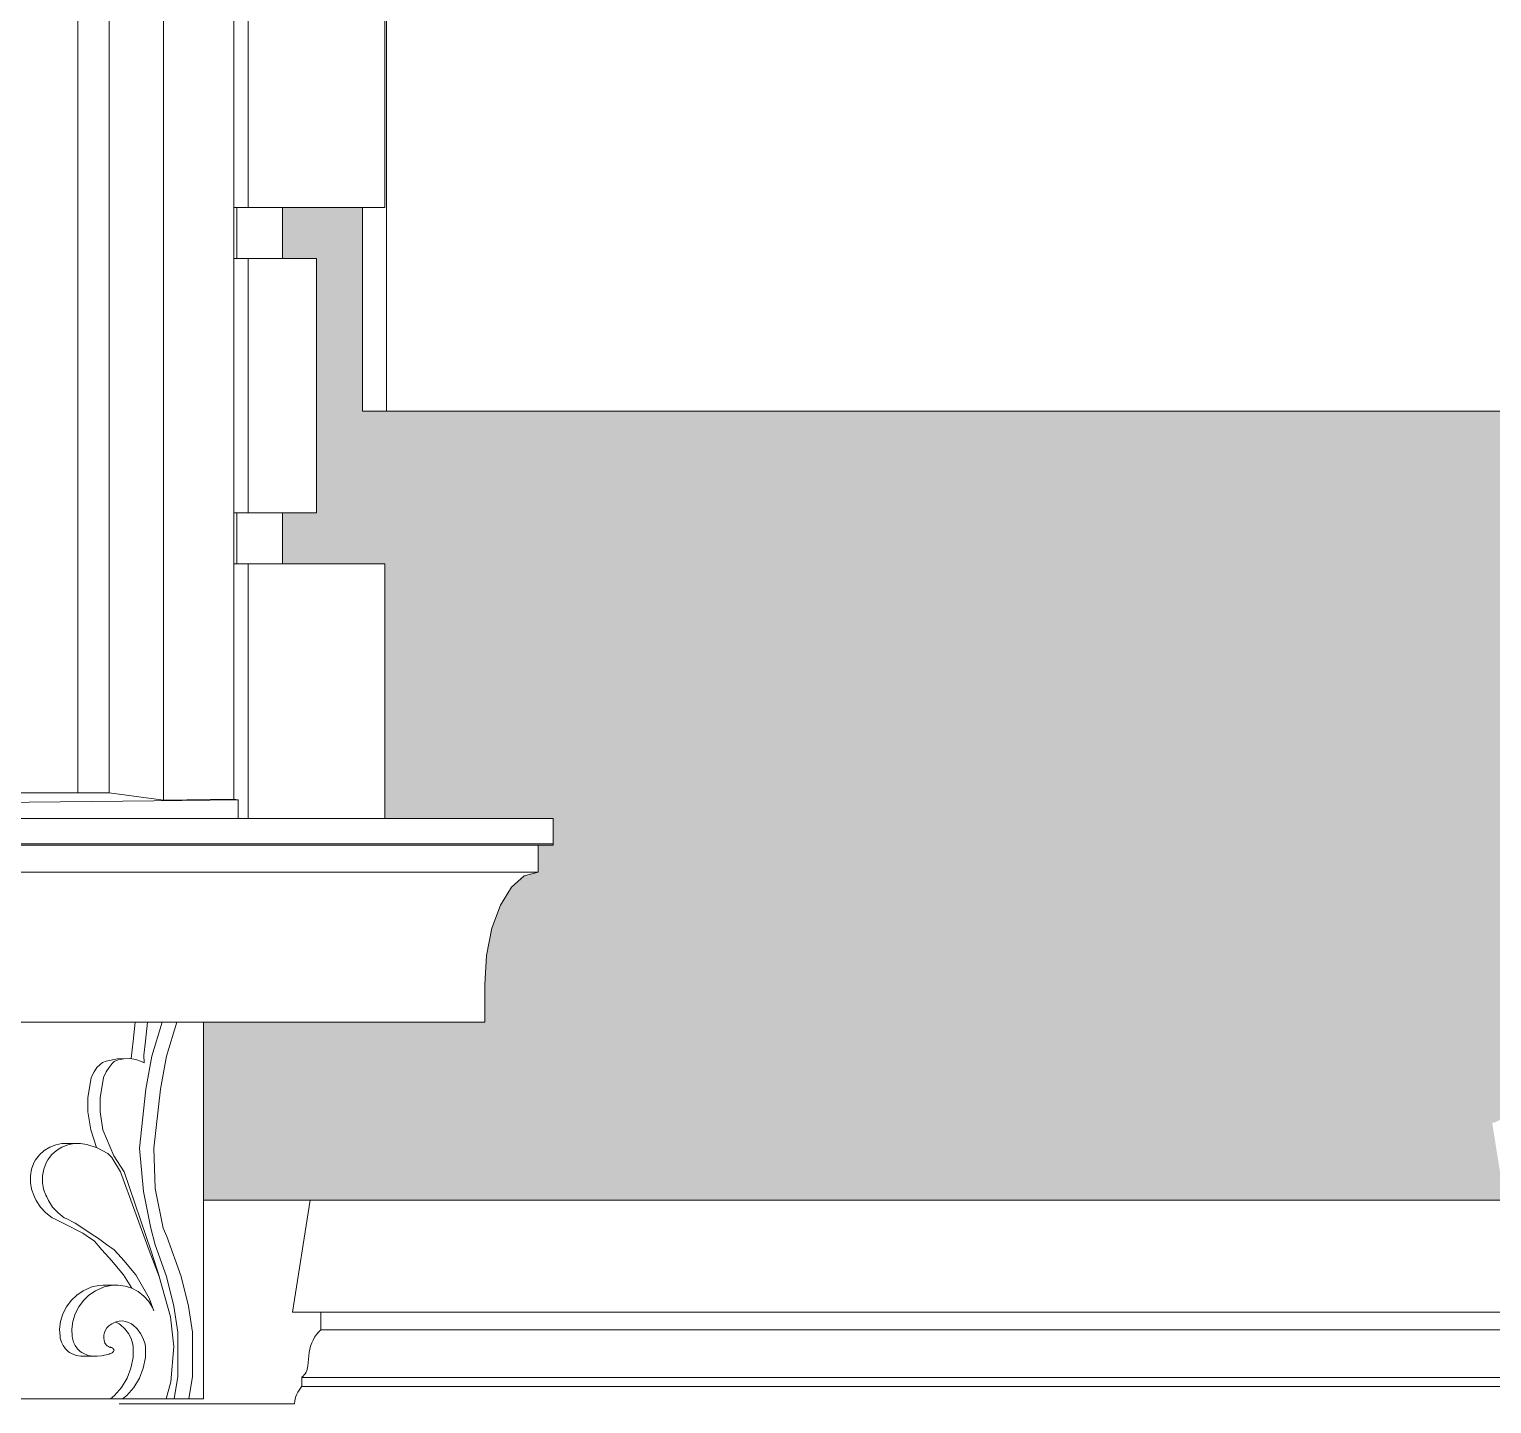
# Model space of a CAD drawing. Header units: millimetres. Extents: x 1177761 to 1329492, y 746793 to 827002.
# Drawn here: x 1195051 to 1196488, y 815000 to 816350 of the extents above; entities that cross this region are included whole.
import ezdxf

# ---------------------------------------------------------------- set-up
doc = ezdxf.new("R2010")
doc.units = ezdxf.units.MM
doc.layers.add('wall', color=5, linetype='Continuous', lineweight=30)

msp = doc.modelspace()

# ---------------------------------------------------------------- hatches: boundary and pattern name
at = {"layer": 'wall', "lineweight": 20, "ltscale": 2}
h = msp.add_hatch(dxfattribs=at)
h.set_pattern_fill('AR18', color=251, scale=20, style=0)
h.set_pattern_definition([(0, (-270908.16, 1431884.34), (100, 64), [192.5, -7.5]), (0, (-271008.16, 1431891.84), (100, 64), [192.5, -7.5]), (90, (-270908.16, 1431884.34), (-100, 64), [-71.5, 56.5]), (90, (-270915.66, 1431884.34), (-100, 64), [-71.5, 56.5])])
h.paths.add_polyline_path([(1192376.6, 815974.8), (1192363, 815974.8), (1192257.3, 815974.8), (1192159.7, 815974.8), (1192070.6, 815974.8), (1191990.3, 815974.8), (1191576, 815974.8), (1191576, 815874.8), (1191438.5, 815874.8), (1191438.5, 815824.8), (1191476, 815824.8), (1191476, 815574.8), (1191438.5, 815574.8), (1191438.5, 815524.8), (1191576, 815524.8), (1191576, 815239.8), (1191438.7, 815239.8), (1191438.7, 815199.9), (1192376.6, 815199.9)])
edge = h.paths.add_edge_path(flags=16)
edge.add_arc((1194215.6, 818089), 1839, 167.8904, 180, ccw=False)
edge.add_line((1192417.5, 818474.8), (1192309.7, 818474.8))
edge.add_line((1192309.7, 818474.8), (1192204.2, 818474.8))
edge.add_line((1192204.2, 818474.8), (1192106.8, 818474.8))
edge.add_line((1192106.8, 818474.8), (1192017.8, 818474.8))
edge.add_line((1192017.8, 818474.8), (1191937.7, 818474.8))
edge.add_line((1191937.7, 818474.8), (1191866.8, 818474.8))
edge.add_line((1191866.8, 818474.8), (1191805.4, 818474.8))
edge.add_line((1191805.4, 818474.8), (1191753.6, 818474.8))
edge.add_line((1191753.6, 818474.8), (1191711.8, 818474.8))
edge.add_line((1191711.8, 818474.8), (1191703.8, 818474.8))
edge.add_line((1191703.8, 818474.8), (1191326, 818474.8))
edge.add_line((1191326, 818474.8), (1191326, 818424.8))
edge.add_line((1191326, 818424.8), (1191576, 818424.8))
edge.add_line((1191576, 818424.8), (1191576, 818274.8))
edge.add_line((1191576, 818274.8), (1191438.5, 818274.8))
edge.add_line((1191438.5, 818274.8), (1191438.5, 818224.8))
edge.add_line((1191438.5, 818224.8), (1191476, 818224.8))
edge.add_line((1191476, 818224.8), (1191476, 817974.8))
edge.add_line((1191476, 817974.8), (1191438.5, 817974.8))
edge.add_line((1191438.5, 817974.8), (1191438.5, 817924.8))
edge.add_line((1191438.5, 817924.8), (1191576, 817924.8))
edge.add_line((1191576, 817924.8), (1191576, 817674.8))
edge.add_line((1191576, 817674.8), (1191438.5, 817674.8))
edge.add_line((1191438.5, 817674.8), (1191438.5, 817624.8))
edge.add_line((1191438.5, 817624.8), (1191476, 817624.8))
edge.add_line((1191476, 817624.8), (1191476, 817374.8))
edge.add_line((1191476, 817374.8), (1191438.5, 817374.8))
edge.add_line((1191438.5, 817374.8), (1191438.5, 817324.8))
edge.add_line((1191438.5, 817324.8), (1191576, 817324.8))
edge.add_line((1191576, 817324.8), (1191576, 817074.8))
edge.add_line((1191576, 817074.8), (1191438.5, 817074.8))
edge.add_line((1191438.5, 817074.8), (1191438.5, 817024.8))
edge.add_line((1191438.5, 817024.8), (1191476, 817024.8))
edge.add_line((1191476, 817024.8), (1191476, 816774.8))
edge.add_line((1191476, 816774.8), (1191438.5, 816774.8))
edge.add_line((1191438.5, 816774.8), (1191438.5, 816724.8))
edge.add_line((1191438.5, 816724.8), (1191576, 816724.8))
edge.add_line((1191576, 816724.8), (1191576, 816474.8))
edge.add_line((1191576, 816474.8), (1191438.5, 816474.8))
edge.add_line((1191438.5, 816474.8), (1191438.5, 816424.8))
edge.add_line((1191438.5, 816424.8), (1191476, 816424.8))
edge.add_line((1191476, 816424.8), (1191476, 816374.8))
edge.add_line((1191476, 816374.8), (1191990.3, 816374.8))
edge.add_line((1191990.3, 816374.8), (1192070.6, 816374.8))
edge.add_line((1192070.6, 816374.8), (1192159.7, 816374.8))
edge.add_line((1192159.7, 816374.8), (1192257.3, 816374.8))
edge.add_line((1192257.3, 816374.8), (1192363, 816374.8))
edge.add_line((1192363, 816374.8), (1192376.6, 816374.8))
edge.add_line((1192376.6, 816374.8), (1192376.6, 818089))
h.paths.add_polyline_path([(1196956.2, 815824.8), (1196993.7, 815824.8), (1196993.7, 815874.8), (1196856.2, 815874.8), (1196856.2, 815974.8), (1196530.1, 815974.8), (1196461.4, 815974.8), (1196383.4, 815974.8), (1196296.5, 815974.8), (1196201, 815974.8), (1196097.4, 815974.8), (1196054.6, 815974.8), (1196054.6, 815199.9), (1196500.1, 815199.9), (1196488, 815275.9), (1196489.6, 815275.9), (1196856.2, 815446.2), (1196856.2, 815524.8), (1196993.7, 815524.8), (1196993.7, 815574.8), (1196956.2, 815574.8)])
h.paths.add_polyline_path([(1196054.6, 815974.8), (1195986.1, 815974.8), (1195867.4, 815974.8), (1195742, 815974.8), (1195610.4, 815974.8), (1195473, 815974.8), (1195401.7, 815974.8), (1195378.2, 815974.8), (1195378.2, 816174.8), (1195299.4, 816174.8), (1195299.4, 816124.8), (1195333, 816124.8), (1195333, 815874.8), (1195299.4, 815874.8), (1195299.4, 815824.8), (1195400.1, 815824.8), (1195400.1, 815574.8), (1195420.4, 815574.8), (1195469.2, 815574.8), (1195517.5, 815574.8), (1195565.4, 815574.8), (1195565.4, 815548.5), (1195550.5, 815548.5), (1195550.5, 815522.2), (1195536.9, 815518.4), (1195524.3, 815507.4), (1195513.5, 815489.8), (1195505.2, 815466.9), (1195500, 815440.3), (1195498.2, 815411.7), (1195498.2, 815374.8), (1195221.7, 815374.8), (1195221.7, 815199.9), (1196054.6, 815199.9)])
h.paths.add_polyline_path([(1193032.2, 815824.8), (1193132.9, 815824.8), (1193132.9, 815874.8), (1193099.4, 815874.8), (1193099.4, 816124.8), (1193132.9, 816124.8), (1193132.9, 816174.8), (1193054.2, 816174.8), (1193054.2, 815974.8), (1193030.7, 815974.8), (1192995.7, 815974.8), (1192856.9, 815974.8), (1192723.7, 815974.8), (1192596.6, 815974.8), (1192476.2, 815974.8), (1192376.6, 815974.8), (1192376.6, 815799.8), (1192379, 815799.8), (1192379, 815574.8), (1192376.6, 815574.8), (1192376.6, 815199.9), (1193210.6, 815199.9), (1193210.6, 815374.8), (1192933.9, 815374.8), (1192933.9, 815411.7), (1192932.1, 815440.3), (1192926.9, 815466.9), (1192918.6, 815489.8), (1192907.8, 815507.4), (1192895.2, 815518.4), (1192881.7, 815522.2), (1192881.7, 815522.2), (1192881.7, 815548.5), (1192866.8, 815548.5), (1192866.8, 815574.8), (1192914.6, 815574.8), (1192963, 815574.8), (1193011.8, 815574.8), (1193032.2, 815574.8)])
h.paths.add_polyline_path([(1191666.2, 815974.8), (1192314.3, 815974.8)], flags=16)
h.paths.add_polyline_path([(1191680.3, 818182.3), (1192334, 818182.3), (1192334, 818433.3), (1191680.3, 818433.3)], flags=0)
h.paths.add_polyline_path([(1191665.9, 816615.4), (1192333.4, 816615.4), (1192333.4, 816862.7), (1191665.9, 816862.7)], flags=0)
h.paths.add_polyline_path([(1191476.4, 816374.8), (1193032.2, 816374.8), (1193032.2, 816424.8), (1193132.9, 816424.8), (1193132.9, 816474.8), (1193099.4, 816474.8), (1193099.4, 816724.8), (1193132.9, 816724.8), (1193132.9, 816774.8), (1193032.2, 816774.8), (1193032.2, 817024.8), (1193132.9, 817024.8), (1193132.9, 817074.8), (1193099.4, 817074.8), (1193099.4, 817324.8), (1193132.9, 817324.8), (1193132.9, 817374.8), (1193032.2, 817374.8), (1193032.2, 817624.8), (1193132.9, 817624.8), (1193132.9, 817674.8), (1193099.4, 817674.8), (1193099.4, 817924.8), (1193132.9, 817924.8), (1193132.9, 817974.8), (1193032.2, 817974.8), (1193032.2, 818224.8), (1193132.9, 818224.8), (1193132.9, 818274.8), (1193099.4, 818274.8), (1193099.4, 818424.8), (1193166.6, 818424.8), (1193180.9, 818424.8), (1193180.9, 818449.8), (1193263.3, 818449.8), (1193429.9, 818449.8), (1193600.4, 818449.8), (1193774.1, 818449.8), (1193950, 818449.8), (1194127.3, 818449.8), (1194293, 818449.8), (1194305, 818449.8), (1194482.3, 818449.8), (1194658.3, 818449.8), (1194831.9, 818449.8), (1195002.5, 818449.8), (1195169, 818449.8), (1195251.5, 818449.8), (1195251.5, 818424.8), (1195265.8, 818424.8), (1195333, 818424.8), (1195333, 818274.8), (1195299.4, 818274.8), (1195299.4, 818224.8), (1195400.1, 818224.8), (1195400.1, 817974.8), (1195299.4, 817974.8), (1195299.4, 817924.8), (1195333, 817924.8), (1195333, 817674.8), (1195299.4, 817674.8), (1195299.4, 817624.8), (1195400.1, 817624.8), (1195400.1, 817374.8), (1195299.4, 817374.8), (1195299.4, 817324.8), (1195333, 817324.8), (1195333, 817074.8), (1195299.4, 817074.8), (1195299.4, 817024.8), (1195400.1, 817024.8), (1195400.1, 816774.8), (1195299.4, 816774.8), (1195299.4, 816724.8), (1195333, 816724.8), (1195333, 816474.8), (1195299.4, 816474.8), (1195299.4, 816424.8), (1195400.1, 816424.8), (1195400.1, 816374.8), (1195473, 816374.8), (1195610.4, 816374.8), (1195742, 816374.8), (1195867.4, 816374.8), (1195986.1, 816374.8), (1196097.4, 816374.8), (1196201, 816374.8), (1196296.5, 816374.8), (1196383.4, 816374.8), (1196461.4, 816374.8), (1196530.1, 816374.8), (1196956.2, 816374.8), (1196956.2, 816424.8), (1196993.7, 816424.8), (1196993.7, 816474.8), (1196856.2, 816474.8), (1196856.2, 816724.8), (1196993.7, 816724.8), (1196993.7, 816774.8), (1196956.2, 816774.8), (1196956.2, 817024.8), (1196993.7, 817024.8), (1196993.7, 817074.8), (1196856.2, 817074.8), (1196856.2, 817324.8), (1196993.7, 817324.8), (1196993.7, 817374.8), (1196956.2, 817374.8), (1196956.2, 817624.8), (1196993.7, 817624.8), (1196993.7, 817674.8), (1196856.2, 817674.8), (1196856.2, 817924.8), (1196993.7, 817924.8), (1196993.7, 817974.8), (1196956.2, 817974.8), (1196956.2, 818224.8), (1196993.7, 818224.8), (1196993.7, 818274.8), (1196856.2, 818274.8), (1196856.2, 818424.8), (1197106.2, 818424.8), (1197106.2, 818474.8), (1195146.6, 818474.8), (1194992.8, 818474.8), (1194835.8, 818474.8), (1194676.3, 818474.8), (1194515, 818474.8), (1194352.4, 818474.8), (1194189.3, 818474.8), (1194026.4, 818474.8), (1193864.2, 818474.8), (1193703.4, 818474.8), (1193544.6, 818474.8), (1193388.6, 818474.8), (1193235.9, 818474.8), (1193087.2, 818474.8), (1192943, 818474.8), (1192803.9, 818474.8), (1192670.5, 818474.8), (1192543.3, 818474.8), (1192422.9, 818474.8), (1192309.7, 818474.8), (1192204.2, 818474.8), (1192106.8, 818474.8), (1192017.8, 818474.8), (1191937.7, 818474.8), (1191866.8, 818474.8), (1191805.4, 818474.8), (1191753.6, 818474.8), (1191711.8, 818474.8), (1191703.8, 818474.8), (1191326, 818474.8), (1191326, 818424.8), (1191576, 818424.8), (1191576, 818274.8), (1191438.5, 818274.8), (1191438.5, 818224.8), (1191476, 818224.8), (1191476, 817974.8), (1191438.5, 817974.8), (1191438.5, 817924.8), (1191576, 817924.8), (1191576, 817674.8), (1191438.5, 817674.8), (1191438.5, 817624.8), (1191476, 817624.8), (1191476, 817374.8), (1191438.5, 817374.8), (1191438.5, 817324.8), (1191576, 817324.8), (1191576, 817074.8), (1191438.5, 817074.8), (1191438.5, 817024.8), (1191476, 817024.8), (1191476, 816774.8), (1191438.5, 816774.8), (1191438.5, 816724.8), (1191576, 816724.8), (1191576, 816474.8), (1191438.5, 816474.8), (1191438.5, 816424.8), (1191476, 816424.8), (1191476, 816174.8)])

# ---------------------------------------------------------------- linework, layer by layer
at = {"layer": 'wall', "color": 250, "lineweight": 20, "ltscale": 50}
for p, q in [((1195251.5, 818449.8), (1195251.5, 815593.6)), ((1195129.2, 818374.8), (1195129.2, 815599.8)), ((1195182.7, 815592.7), (1195182.7, 818374.8)), ((1195098.5, 818349.8), (1195098.5, 815599.8)), ((1195265.8, 816174.8), (1195265.8, 816424.8)), ((1195400.1, 816174.8), (1195400.1, 816424.8)), ((1195401.7, 816374.8), (1195401.7, 815974.8)), ((1195254.7, 816174.8), (1195251.5, 816174.8)), ((1195299.4, 816174.8), (1195254.7, 816174.8)), ((1195254.7, 816124.8), (1195254.7, 816174.8)), ((1195265.8, 816174.8), (1195254.7, 816174.8)), ((1195400.1, 816174.8), (1195265.8, 816174.8)), ((1195299.4, 816124.8), (1195299.4, 816174.8)), ((1195378.2, 816174.8), (1195378.2, 815974.8)), ((1195265.8, 816124.8), (1195251.5, 816124.8)), ((1195333, 816124.8), (1195265.8, 816124.8)), ((1195265.8, 815874.8), (1195265.8, 816124.8)), ((1195333, 815874.8), (1195333, 816124.8)), ((1195401.7, 815974.8), (1195378.2, 815974.8)), ((1195401.7, 815974.8), (1195473, 815974.8)), ((1195473, 815974.8), (1195610.4, 815974.8)), ((1195610.4, 815974.8), (1195742, 815974.8)), ((1195742, 815974.8), (1195867.4, 815974.8)), ((1195867.4, 815974.8), (1195986.1, 815974.8)), ((1195986.1, 815974.8), (1196097.4, 815974.8)), ((1196097.4, 815974.8), (1196201, 815974.8)), ((1196201, 815974.8), (1196296.5, 815974.8)), ((1196296.5, 815974.8), (1196383.4, 815974.8)), ((1196383.4, 815974.8), (1196461.4, 815974.8)), ((1196461.4, 815974.8), (1196530.1, 815974.8)), ((1195265.8, 815874.8), (1195251.5, 815874.8)), ((1195254.7, 815824.8), (1195254.7, 815874.8)), ((1195333, 815874.8), (1195265.8, 815874.8)), ((1195299.4, 815824.8), (1195299.4, 815874.8)), ((1195254.7, 815824.8), (1195251.5, 815824.8)), ((1195265.8, 815824.8), (1195254.7, 815824.8)), ((1195400.1, 815824.8), (1195265.8, 815824.8)), ((1195265.8, 815574.8), (1195265.8, 815824.8)), ((1195400.1, 815574.8), (1195400.1, 815824.8)), ((1195098.5, 815599.8), (1194293, 815599.8)), ((1195098.5, 815599.8), (1195129.2, 815599.8)), ((1195129.2, 815599.8), (1195175.3, 815593.7)), ((1195173.2, 815592), (1195005.9, 815590.5)), ((1195256, 815593.1), (1195173.2, 815592)), ((1195175.3, 815593.7), (1195182.7, 815592.7)), ((1195182.7, 815592.7), (1195251.5, 815593.6)), ((1195251.5, 815593.6), (1195256, 815593.1)), ((1195256, 815574.8), (1195256, 815593.1)), ((1194914.9, 815574.8), (1195077.5, 815574.8)), ((1195067.8, 815574.8), (1195016, 815574.8)), ((1195119.2, 815574.8), (1195067.8, 815574.8)), ((1195077.5, 815574.8), (1195236.9, 815574.8)), ((1195170.3, 815574.8), (1195119.2, 815574.8)), ((1195221.1, 815574.8), (1195170.3, 815574.8)), ((1195271.5, 815574.8), (1195221.1, 815574.8)), ((1195236.9, 815574.8), (1195392.8, 815574.8)), ((1195321.5, 815574.8), (1195271.5, 815574.8)), ((1195371.2, 815574.8), (1195321.5, 815574.8)), ((1195420.4, 815574.8), (1195371.2, 815574.8)), ((1195392.8, 815574.8), (1195544.6, 815574.8)), ((1195469.2, 815574.8), (1195420.4, 815574.8)), ((1195517.5, 815574.8), (1195469.2, 815574.8)), ((1195565.4, 815574.8), (1195517.5, 815574.8)), ((1195544.6, 815574.8), (1195565.4, 815574.8)), ((1195565.4, 815574.8), (1195565.4, 815548.5)), ((1194914.9, 815549.8), (1195077.5, 815549.8)), ((1195067.8, 815548.5), (1195016, 815548.5)), ((1195119.2, 815548.5), (1195067.8, 815548.5)), ((1195077.5, 815549.8), (1195236.9, 815549.8)), ((1195170.3, 815548.5), (1195119.2, 815548.5)), ((1195221.1, 815548.5), (1195170.3, 815548.5)), ((1195271.5, 815548.5), (1195221.1, 815548.5)), ((1195236.9, 815549.8), (1195392.8, 815549.8)), ((1195321.5, 815548.5), (1195271.5, 815548.5)), ((1195371.2, 815548.5), (1195321.5, 815548.5)), ((1195420.4, 815548.5), (1195371.2, 815548.5)), ((1195392.8, 815549.8), (1195544.6, 815549.8)), ((1195469.2, 815548.5), (1195420.4, 815548.5)), ((1195517.5, 815548.5), (1195469.2, 815548.5)), ((1195565.4, 815548.5), (1195517.5, 815548.5)), ((1195544.6, 815549.8), (1195565.4, 815549.8)), ((1195550.5, 815548.5), (1195550.5, 815522.2)), ((1195550.5, 815522.2), (1192881.7, 815522.2)), ((1195058.3, 815522.2), (1195007.2, 815522.2)), ((1195109.2, 815522.2), (1195058.3, 815522.2)), ((1195159.8, 815522.2), (1195109.2, 815522.2)), ((1195210, 815522.2), (1195159.8, 815522.2)), ((1195259.8, 815522.2), (1195210, 815522.2)), ((1195309.3, 815522.2), (1195259.8, 815522.2)), ((1195358.4, 815522.2), (1195309.3, 815522.2)), ((1195407.1, 815522.2), (1195358.4, 815522.2)), ((1195455.3, 815522.2), (1195407.1, 815522.2)), ((1195503.1, 815522.2), (1195455.3, 815522.2)), ((1195550.5, 815522.2), (1195503.1, 815522.2)), ((1195536.9, 815518.4), (1195524.3, 815507.4)), ((1195536.9, 815518.4), (1195524.3, 815507.4)), ((1195550.5, 815522.2), (1195536.9, 815518.4)), ((1195550.5, 815522.2), (1195536.9, 815518.4)), ((1195524.3, 815507.4), (1195513.5, 815489.8)), ((1195524.3, 815507.4), (1195513.5, 815489.8)), ((1195513.5, 815489.8), (1195505.2, 815466.9)), ((1195505.2, 815466.9), (1195500, 815440.3)), ((1195500, 815440.3), (1195498.2, 815411.7)), ((1195498.2, 815411.7), (1195498.2, 815374.8)), ((1195498.2, 815374.8), (1192933.9, 815374.8)), ((1195154.8, 815374.8), (1195152.8, 815356.2)), ((1195166.8, 815374.8), (1195164.8, 815356.2)), ((1195181.1, 815374.8), (1195171.1, 815341.3)), ((1195195.5, 815374.8), (1195185.5, 815341.3)), ((1195221.7, 815004.9), (1195221.7, 815374.8)), ((1195152.8, 815356.2), (1195150.8, 815339)), ((1195164.8, 815356.2), (1195163.2, 815342.2)), ((1195126.3, 815336.6), (1195137.5, 815338.9)), ((1195137.9, 815337.7), (1195134.1, 815336.1)), ((1195137.5, 815338.9), (1195149.6, 815339)), ((1195143.7, 815338.9), (1195137.9, 815337.7)), ((1195149.6, 815339), (1195143.7, 815338.9)), ((1195155.4, 815338.1), (1195149.6, 815339)), ((1195161, 815336.2), (1195155.4, 815338.1)), ((1195163.2, 815342.2), (1195163.6, 815334.7)), ((1195171.1, 815341.3), (1195165.2, 815308.8)), ((1195185.5, 815341.3), (1195179.6, 815308.8)), ((1195114.3, 815326), (1195111.5, 815320.5)), ((1195117.2, 815330.2), (1195114.3, 815326)), ((1195120.2, 815333.3), (1195117.2, 815330.2)), ((1195122.6, 815335.1), (1195120.2, 815333.3)), ((1195126.3, 815336.6), (1195122.6, 815335.1)), ((1195126.3, 815326), (1195123.5, 815320.5)), ((1195129.2, 815330.2), (1195126.3, 815326)), ((1195132.2, 815334.3), (1195129.2, 815330.2)), ((1195134.1, 815336.1), (1195132.2, 815334.3)), ((1195163.6, 815334.7), (1195161, 815336.2)), ((1195111.5, 815320.5), (1195108.2, 815300.6)), ((1195123.5, 815320.5), (1195120.2, 815300.6)), ((1195165.2, 815308.8), (1195158.8, 815251.1)), ((1195179.6, 815308.8), (1195173.2, 815251.1)), ((1195108.2, 815300.6), (1195108.2, 815286.7)), ((1195120.2, 815300.6), (1195120.2, 815286.7)), ((1195108.2, 815286.7), (1195111, 815269)), ((1195120.2, 815286.7), (1195123, 815269)), ((1195111, 815269), (1195116.6, 815251.6)), ((1195123, 815269), (1195133.9, 815243.6)), ((1195070.8, 815252.1), (1195065.4, 815248.8)), ((1195076.7, 815254.4), (1195070.8, 815252.1)), ((1195082.8, 815255.6), (1195076.7, 815254.4)), ((1195082.8, 815252.1), (1195077.4, 815248.8)), ((1195098, 815255.6), (1195082.8, 815255.6)), ((1195088.7, 815254.4), (1195082.8, 815252.1)), ((1195086.3, 815255.7), (1195089.1, 815255.7)), ((1195094.8, 815255.6), (1195088.7, 815254.4)), ((1195101.1, 815255.7), (1195094.8, 815255.6)), ((1195098.3, 815255.7), (1195101.1, 815255.7)), ((1195107.3, 815254.6), (1195101.1, 815255.7)), ((1195110.3, 815253.6), (1195107.3, 815254.6)), ((1195116.6, 815251.7), (1195110.3, 815253.6)), ((1195127.8, 815245.9), (1195116.6, 815251.7)), ((1195158.8, 815251.1), (1195162.8, 815208.6)), ((1195173.2, 815251.1), (1195174.4, 815211.4)), ((1195055.2, 815236.6), (1195053, 815230.5)), ((1195056.8, 815239.5), (1195055.2, 815236.6)), ((1195060.6, 815244.5), (1195056.8, 815239.5)), ((1195065.4, 815248.8), (1195060.6, 815244.5)), ((1195067.2, 815236.6), (1195065, 815230.5)), ((1195068.8, 815239.5), (1195067.2, 815236.6)), ((1195072.6, 815244.5), (1195068.8, 815239.5)), ((1195077.4, 815248.8), (1195072.6, 815244.5)), ((1195131.8, 815242), (1195127.8, 815245.9)), ((1195131.8, 815242), (1195140.3, 815227.8)), ((1195133.9, 815243.6), (1195143.9, 815227.8)), ((1195053, 815230.5), (1195051.8, 815224)), ((1195051.8, 815224), (1195051.8, 815217.4)), ((1195065, 815230.5), (1195063.8, 815224)), ((1195063.8, 815224), (1195063.8, 815217.4)), ((1195140.3, 815227.8), (1195168.4, 815150.4)), ((1195143.9, 815227.8), (1195170.4, 815149.8)), ((1195051.8, 815217.4), (1195052.8, 815210.9)), ((1195052.8, 815210.9), (1195055, 815204.7)), ((1195063.8, 815217.4), (1195064.8, 815210.9)), ((1195064.8, 815210.9), (1195067, 815204.7)), ((1195162.8, 815208.6), (1195170, 815172.6)), ((1195174.4, 815211.4), (1195182.2, 815172.6)), ((1195055, 815204.7), (1195055.9, 815203.1)), ((1195055.9, 815203.1), (1195057.4, 815199.5)), ((1195057.4, 815199.5), (1195061.6, 815193)), ((1195067, 815204.7), (1195067.9, 815203.1)), ((1195067.9, 815203.1), (1195069.4, 815199.5)), ((1195069.4, 815199.5), (1195073.6, 815193)), ((1195061.6, 815193), (1195066.9, 815187.4)), ((1195066.9, 815187.4), (1195073, 815182.7)), ((1195073, 815182.7), (1195074.9, 815181.8)), ((1195073.6, 815193), (1195078.9, 815187.4)), ((1195074.9, 815181.8), (1195083.9, 815177.5)), ((1195078.9, 815187.4), (1195085, 815182.7)), ((1195085, 815182.7), (1195086.9, 815181.8)), ((1195086.9, 815181.8), (1195095.9, 815177.5)), ((1195083.9, 815177.5), (1195103.2, 815167.6)), ((1195095.9, 815177.5), (1195115.2, 815164.6)), ((1195103.2, 815167.6), (1195106.6, 815165.2)), ((1195106.6, 815165.2), (1195114.6, 815159.6)), ((1195115.2, 815164.6), (1195118.6, 815162.2)), ((1195170, 815172.6), (1195174.3, 815156.1)), ((1195182.2, 815172.6), (1195185.7, 815164.3)), ((1195114.6, 815159.6), (1195122.1, 815151.2)), ((1195118.6, 815162.2), (1195126.6, 815156.4)), ((1195122.1, 815151.2), (1195128.8, 815143.8)), ((1195126.6, 815156.4), (1195134.1, 815151.2)), ((1195134.1, 815151.2), (1195140.8, 815143.8)), ((1195168.4, 815150.4), (1195178.3, 815125.1)), ((1195174.3, 815156.1), (1195185.6, 815125.1)), ((1195185.7, 815164.3), (1195200, 815125.1)), ((1195128.8, 815143.8), (1195131.6, 815140.6)), ((1195131.6, 815140.6), (1195143.3, 815126.7)), ((1195140.8, 815143.8), (1195143.6, 815140.6)), ((1195143.6, 815140.6), (1195155.3, 815126.7)), ((1195170.4, 815149.8), (1195178.6, 815124.2)), ((1195143.3, 815126.7), (1195151.5, 815113.5)), ((1195155.3, 815126.7), (1195168.5, 815103.6)), ((1195178.3, 815125.1), (1195189.5, 815085.4)), ((1195185.6, 815125.1), (1195192.6, 815095.7)), ((1195200, 815125.1), (1195207, 815095.7)), ((1195103.7, 815111), (1195097.3, 815106.7)), ((1195107.2, 815112.5), (1195103.7, 815111)), ((1195112.2, 815114.7), (1195107.2, 815112.5)), ((1195115.7, 815111), (1195109.3, 815106.7)), ((1195119, 815116.2), (1195112.2, 815114.7)), ((1195119.2, 815112.5), (1195115.7, 815111)), ((1195126, 815116.6), (1195119, 815116.2)), ((1195124.2, 815114.7), (1195119.2, 815112.5)), ((1195123.3, 815116.6), (1195138, 815116.6)), ((1195131, 815116.2), (1195124.2, 815114.7)), ((1195138, 815116.6), (1195131, 815116.2)), ((1195135.3, 815116.6), (1195138, 815116.6)), ((1195144.9, 815115.6), (1195138, 815116.6)), ((1195151.5, 815113.5), (1195144.9, 815115.6)), ((1195157.7, 815110.2), (1195151.5, 815113.5)), ((1195163.3, 815105.8), (1195157.7, 815110.2)), ((1195087.2, 815095.3), (1195083.7, 815088.3)), ((1195091.8, 815101.5), (1195087.2, 815095.3)), ((1195097.3, 815106.7), (1195091.8, 815101.5)), ((1195099.2, 815095.3), (1195095.7, 815088.3)), ((1195103.8, 815101.5), (1195099.2, 815095.3)), ((1195109.3, 815106.7), (1195103.8, 815101.5)), ((1195168, 815100.5), (1195163.3, 815105.8)), ((1195171.8, 815094.4), (1195168, 815100.5)), ((1195168.5, 815103.6), (1195173.1, 815091.1)), ((1195173.1, 815091.1), (1195171.8, 815094.4)), ((1195192.6, 815095.7), (1195196.6, 815070.2)), ((1195207, 815095.7), (1195211, 815070.2)), ((1195081.5, 815080.9), (1195080.5, 815073.2)), ((1195083.7, 815088.3), (1195081.5, 815080.9)), ((1195093.5, 815080.9), (1195092.5, 815073.2)), ((1195095.7, 815088.3), (1195093.5, 815080.9)), ((1195130.7, 815078), (1195131.8, 815078.5)), ((1195131.8, 815078.5), (1195133, 815079.3)), ((1195133, 815079.3), (1195135.9, 815080.5)), ((1195135.2, 815080.2), (1195136.2, 815079.9)), ((1195135.9, 815080.5), (1195139, 815081.2)), ((1195136.2, 815079.9), (1195139, 815078.4)), ((1195139, 815081.2), (1195142.1, 815081.3)), ((1195139, 815078.4), (1195140.2, 815077.4)), ((1195142.1, 815081.3), (1195145.2, 815080.9)), ((1195145.2, 815080.9), (1195148.2, 815079.9)), ((1195148.2, 815079.9), (1195151, 815078.4)), ((1195151, 815078.4), (1195152.2, 815077.4)), ((1195189.5, 815085.4), (1195191.8, 815064.8)), ((1195080.5, 815073.2), (1195080.9, 815066.3)), ((1195080.9, 815066.3), (1195081.1, 815064.4)), ((1195081.1, 815064.4), (1195082.2, 815060.6)), ((1195092.5, 815073.2), (1195092.9, 815066.3)), ((1195092.9, 815066.3), (1195093.1, 815064.4)), ((1195093.1, 815064.4), (1195094.2, 815060.6)), ((1195123.9, 815064.7), (1195124, 815067.4)), ((1195124.2, 815062.2), (1195123.9, 815064.7)), ((1195124, 815067.4), (1195124.6, 815069.9)), ((1195124.6, 815069.9), (1195125.6, 815072.3)), ((1195125.6, 815072.3), (1195126.9, 815074.5)), ((1195126.9, 815074.5), (1195128.7, 815076.4)), ((1195128.7, 815076.4), (1195130.7, 815078)), ((1195140.2, 815077.4), (1195140.4, 815077.4)), ((1195140.4, 815077.4), (1195144.6, 815073.6)), ((1195144.6, 815073.6), (1195148, 815069.1)), ((1195148, 815069.1), (1195150.7, 815064)), ((1195150.7, 815064), (1195152.5, 815058.6)), ((1195152.2, 815077.4), (1195152.4, 815077.4)), ((1195152.4, 815077.4), (1195156.6, 815073.6)), ((1195156.6, 815073.6), (1195160, 815069.1)), ((1195160, 815069.1), (1195162.7, 815064)), ((1195162.7, 815064), (1195164.5, 815058.6)), ((1195191.8, 815064.8), (1195192.7, 815056.1)), ((1195196.6, 815070.2), (1195196.5, 815026.6)), ((1195211, 815070.2), (1195210.9, 815026.6)), ((1195082.2, 815060.6), (1195083.8, 815057.1)), ((1195083.8, 815057.1), (1195086.1, 815054)), ((1195086.1, 815054), (1195088.8, 815051.3)), ((1195088.8, 815051.3), (1195090.2, 815050.4)), ((1195090.2, 815050.4), (1195092.2, 815049.2)), ((1195094.2, 815060.6), (1195095.8, 815057.1)), ((1195095.8, 815057.1), (1195098.1, 815054)), ((1195098.1, 815054), (1195100.8, 815051.3)), ((1195100.8, 815051.3), (1195102.2, 815050.4)), ((1195102.2, 815050.4), (1195104.2, 815049.2)), ((1195124.9, 815059.7), (1195124.2, 815062.2)), ((1195125, 815059.5), (1195124.9, 815059.7)), ((1195125.4, 815058.9), (1195125, 815059.5)), ((1195126.2, 815057.8), (1195125.4, 815058.9)), ((1195127.2, 815056.9), (1195126.2, 815057.8)), ((1195128.4, 815056.2), (1195127.2, 815056.9)), ((1195129.6, 815055.7), (1195128.4, 815056.2)), ((1195130.6, 815055.5), (1195129.6, 815055.7)), ((1195130.5, 815049.4), (1195131.4, 815049.7)), ((1195130.9, 815055.4), (1195130.6, 815055.5)), ((1195131.7, 815055.2), (1195130.9, 815055.4)), ((1195131.4, 815049.7), (1195132.1, 815050.1)), ((1195132.3, 815054.8), (1195131.7, 815055.2)), ((1195132.1, 815050.1), (1195132.8, 815050.7)), ((1195132.9, 815054.3), (1195132.3, 815054.8)), ((1195132.8, 815050.7), (1195133.4, 815051.4)), ((1195133.4, 815053.7), (1195132.9, 815054.3)), ((1195133.8, 815053.1), (1195133.4, 815053.7)), ((1195133.4, 815051.4), (1195133.8, 815052.1)), ((1195134, 815052.7), (1195133.8, 815053.1)), ((1195133.8, 815052.1), (1195134, 815052.7)), ((1195152.5, 815058.6), (1195152.9, 815055.7)), ((1195152.9, 815055.7), (1195152.8, 815045.3)), ((1195164.5, 815058.6), (1195164.9, 815055.7)), ((1195164.9, 815055.7), (1195164.8, 815045.3)), ((1195192.7, 815056.1), (1195189.7, 815021.6)), ((1195092.2, 815049.2), (1195096.6, 815047.5)), ((1195096.6, 815047.5), (1195101.3, 815046.7)), ((1195101.3, 815046.7), (1195110.5, 815046.7)), ((1195104.2, 815049.2), (1195108.6, 815047.5)), ((1195108.6, 815047.5), (1195113.3, 815046.7)), ((1195110.5, 815046.7), (1195113.3, 815046.7)), ((1195113.3, 815046.7), (1195117.5, 815046.8)), ((1195117.5, 815046.8), (1195121.5, 815047)), ((1195121.5, 815047), (1195129.2, 815048.8)), ((1195129.2, 815048.8), (1195130.1, 815049.3)), ((1195130.1, 815049.3), (1195130.5, 815049.4)), ((1195152.8, 815045.3), (1195150.6, 815034.9)), ((1195164.8, 815045.3), (1195162.6, 815034.9)), ((1195146.8, 815025.1), (1195141.3, 815016.1)), ((1195150.6, 815034.9), (1195146.8, 815025.1)), ((1195158.8, 815025.1), (1195153.3, 815016.1)), ((1195162.6, 815034.9), (1195158.8, 815025.1)), ((1195189.7, 815021.6), (1195185.3, 815004.8)), ((1195196.5, 815026.6), (1195193, 815005.1)), ((1195210.9, 815026.6), (1195207.4, 815005.1)), ((1195134.5, 815008.2), (1195130.4, 815004.9)), ((1195141.3, 815016.1), (1195134.5, 815008.2)), ((1195146.5, 815008.2), (1195142.4, 815004.9)), ((1195153.3, 815016.1), (1195146.5, 815008.2)), ((1195221.7, 815004.9), (1193210.6, 815004.8))]:
    msp.add_line(p, q, dxfattribs=at)
msp.add_lwpolyline([(1195326.8, 815199.9), (1195309.4, 815090), (1195309.4, 815090), (1195337.2, 815090), (1195337.2, 815072.7, 0.183996), (1195325.8, 815050.4), (1195324.3, 815037.1, -0.217886), (1195318.6, 815026), (1195318.6, 815017.3, 0.175523), (1195311.4, 815000), (1195138.9, 815000), (1195138.9, 815000)], format="xyb", dxfattribs=at)
for points in [[(1196500.1, 815199.9), (1195221.7, 815199.9)], [(1205696.4, 815089.8), (1195337.2, 815089.8)], [(1195337, 815072.5), (1205696.6, 815072.5)], [(1205715.1, 815025.8), (1195318.6, 815025.8)], [(1195318.4, 815017.1), (1205715.3, 815017.1)]]:
    msp.add_lwpolyline(points, dxfattribs=at)

doc.saveas('drawing.dxf')
